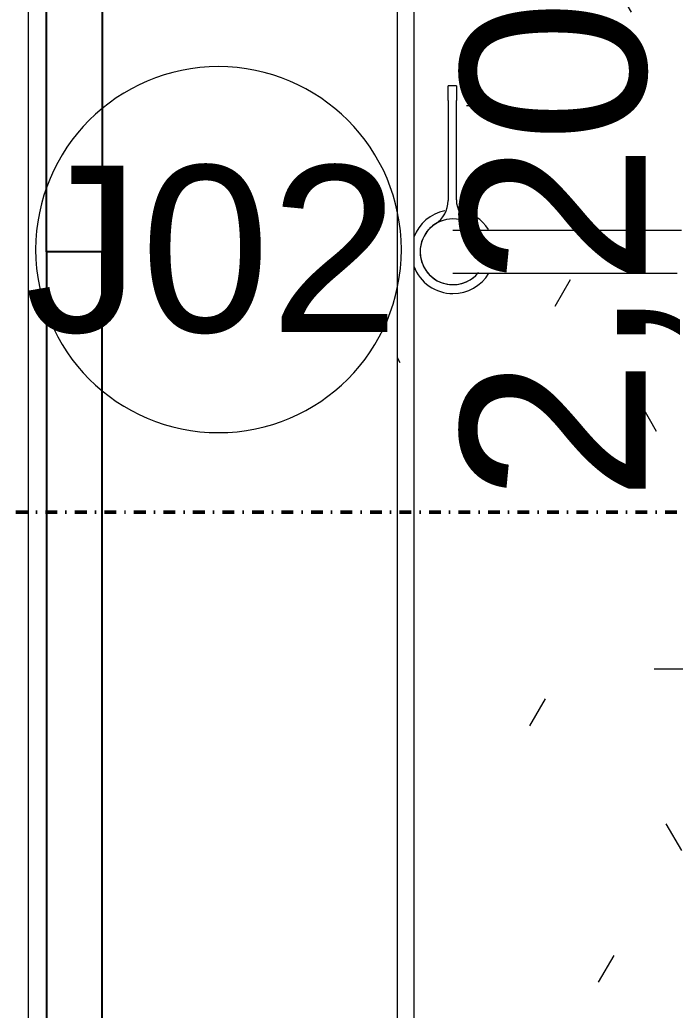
# Model space of a CAD drawing. Header units: millimetres. Extents: x -168557 to 193771, y -108373 to 197278.
# Drawn here: x 174768 to 175123, y -15590 to -15054 of the extents above; entities that cross this region are included whole.
import ezdxf

# ---------------------------------------------------------------- set-up
doc = ezdxf.new("R2010")
doc.units = ezdxf.units.MM
doc.linetypes.add('Dash dot', pattern=[15.875, 6.35, -4.7625, 0, -4.7625])
for name, color, linetype, lineweight in [('A-ANNO-DIMS', 211, 'Continuous', 9), ('A-ANNO-DIMS-50', 211, 'Continuous', 9), ('A-GLAZ', 151, 'Continuous', 9), ('A-GLAZ-IDEN', 152, 'Continuous', 9), ('G-ANNO-SYMB', 111, 'Continuous', 9), ('Q-CASE', 31, 'Continuous', 9)]:
    doc.layers.add(name, color=color, linetype=linetype, lineweight=lineweight)
doc.styles.add('@Arial Unicode MS_1', font='ARIALUNI.TTF', dxfattribs={"height": 100})
doc.styles.add('Arial', font='arial.ttf', dxfattribs={"height": 90})
doc.dimstyles.new('CRT_-__Metros_-_Linha_de_chamada_3_5_mm_3', dxfattribs={"dimscale": 304.8, "dimtxt": 100.584485, "dimasz": 0.328084, "dimexe": 0.164042, "dimexo": 0.0625, "dimgap": 0.082021, "dimtad": 1, "dimlfac": 0.001, "dimrnd": 0.01, "dimzin": 0, "dimdsep": 46, "dimtxsty": '@Arial Unicode MS_1', "dimblk1": 'OBLIQUE', "dimblk2": 'OBLIQUE', "dimsah": 1, "dimcen": 0.09, "dimdle": 0.164042, "dimazin": 0, "dimtfac": 1, "dimtdec": 4, "dimtix": 1, "dimtmove": 0, "dimatfit": 3, "dimfxl": 0.984252, "dimfxlon": 1, "dimtvp": 1, "dimtolj": 1, "dimtzin": 0, "dimarcsym": 2})
pattern_1 = [(270, (15379.19, -7064.62), (101.6, -406.4), [16.764, -288.036, 16.764, -288.036, -1625.6]), (270, (15379.19, -7064.62), (101.6, -406.4), [-609.6, 16.764, -592.836, 16.764, -288.036, -711.2]), (270, (15379.19, -7064.62), (101.6, -406.4), [-1524, 16.764, -186.436, 16.764, -491.236]), (30, (15429.99, -7217.02), (301.1527, 291.1882), [16.764, -288.036, 16.764, -288.036, -1625.6]), (30, (15429.99, -7217.02), (301.1527, 291.1882), [-609.6, 16.764, -592.836, 16.764, -288.036, -711.2]), (30, (15429.99, -7217.02), (301.1527, 291.1882), [-1524, 16.764, -186.436, 16.764, -491.236]), (150, (15633.19, -7267.82), (-402.7527, 115.2118), [16.764, -288.036, 16.764, -288.036, -1625.6]), (150, (15633.19, -7267.82), (-402.7527, 115.2118), [-609.6, 16.764, -592.836, 16.764, -288.036, -711.2]), (150, (15633.19, -7267.82), (-402.7527, 115.2118), [-1524, 16.764, -186.436, 16.764, -491.236])]

# ---------------------------------------------------------------- blocks, each defined once
blk = doc.blocks.new('CRT_GAB_COZ_Bancada com cuba - Bancada em U-4227795-TERREO')
at = {"layer": 'Q-CASE'}
h = blk.add_hatch(dxfattribs=at)
h.set_pattern_fill('FP_5', color=256, style=0, pattern_type=2)
h.set_pattern_definition(pattern_1)
h.paths.add_polyline_path([(-900.93, -8.54), (-899.63, -6.29), (-900.13, -6.62), (-900.5, -7.5)])
h.paths.add_polyline_path([(-904.46, -10), (-901.96, -9.33), (-902.85, -9.33), (-904.05, -9.83)])
h.paths.add_polyline_path([(-1200.46, -19.05), (1599.54, -19.05), (1599.54, 0), (1399.54, 0), (1399.54, -10), (-1000.46, -9.83), (-1000.46, 0), (-1200.46, 0)])
h = blk.add_hatch(dxfattribs=at)
h.set_pattern_fill('FP_5', color=256, style=0, pattern_type=2)
h.set_pattern_definition(pattern_1)
h.paths.add_polyline_path([(-1180.46, -22.49), (-1180.46, -600), (1579.54, -599.47), (1579.54, -19.05), (207.27, -19.05), (218.05, -27.41), (220.79, -35.86), (223.85, -36.98), (227.68, -37.4), (289.07, -37.4), (289.07, -41.86), (223.85, -42.35), (220.9, -43.81), (217.34, -53.64), (210.92, -58.3), (210.86, -70.75), (210.99, -93.69), (211.03, -168), (581.61, -168.27), (586.01, -168.85), (592.04, -171.35), (597.22, -175.32), (601.63, -181.56), (603.69, -186.53), (604.54, -193), (604.01, -547), (603.69, -549.47), (601.19, -555.5), (597.22, -560.68), (592.04, -564.65), (586.01, -567.15), (579.54, -568), (-182.53, -567.73), (-186.93, -567.15), (-192.96, -564.65), (-198.14, -560.68), (-202.72, -554.03), (-204.7, -548.8), (-205.46, -543), (-204.94, -189), (-204.18, -185.48), (-201.44, -179.63), (-198.14, -175.32), (-192.96, -171.35), (-186.93, -168.85), (-180.46, -168), (188.05, -168), (188.44, -58.5), (181.03, -52.59), (176.94, -40), (181.74, -26.36), (191.81, -19.05), (-1180.46, -19.27), (-1180.46, -22.39)])
blk.add_line((-1200.46, -19.05), (1599.54, -19.05), dxfattribs=at)
at = {"layer": 'Q-CASE', "color": 55}
for p, q in [((281.45, -37.4), (227.22, -37.4)), ((281.45, -37.4), (289.34, -37.4)), ((289.34, -37.4), (289.07, -37.4)), ((289.34, -41.86), (289.34, -37.4)), ((227.68, -41.86), (281.45, -41.86)), ((289.34, -41.86), (281.45, -41.86)), ((289.07, -41.86), (289.34, -41.86))]:
    blk.add_line(p, q, dxfattribs=at)
at = {"layer": 'Q-CASE', "color": 55, "flags": 128}
for points in [[(188.04, -40), (188.04, -40.09), (188.04, -40.35), (188.04, -40.79), (188.04, -41.4), (188.04, -42.18), (188.04, -43.14), (188.04, -44.26), (188.04, -45.56), (188.04, -47.02), (188.04, -48.64), (188.04, -50.43), (188.04, -52.37), (188.04, -54.47), (188.04, -56.73), (188.04, -59.13), (188.04, -61.67), (188.04, -64.36), (188.04, -67.18), (188.04, -70.13), (188.04, -73.21), (188.04, -76.41), (188.04, -79.73), (188.04, -83.16), (188.04, -86.7), (188.04, -90.34), (188.04, -94.07), (188.04, -97.89), (188.04, -101.8), (188.04, -105.78), (188.04, -109.82), (188.04, -113.94), (188.04, -118.11), (188.04, -122.33), (188.04, -126.59), (188.04, -130.89), (188.04, -135.22), (188.04, -139.58), (188.04, -143.94), (188.04, -148.32), (188.04, -152.7), (188.04, -157.08), (188.04, -161.44)], [(211.04, -163.79), (211.04, -159.43), (211.04, -155.06), (211.04, -150.69), (211.04, -146.31), (211.04, -141.93), (211.04, -137.57), (211.04, -133.23), (211.04, -128.91), (211.04, -124.63), (211.04, -120.38), (211.04, -116.18), (211.04, -112.04), (211.04, -107.95), (211.04, -103.93), (211.04, -99.99), (211.04, -96.12), (211.04, -92.34), (211.04, -88.65), (211.04, -85.06), (211.04, -81.57), (211.04, -78.19), (211.04, -74.93), (211.04, -71.78), (211.04, -68.76), (211.04, -65.86), (211.04, -63.1), (211.04, -60.48), (211.04, -58), (211.04, -55.67), (211.04, -53.49), (211.04, -51.46), (211.04, -49.59), (211.04, -47.88), (211.04, -46.33), (211.04, -44.94), (211.04, -43.73), (211.04, -42.68), (211.04, -41.8), (211.04, -41.1), (211.04, -40.56), (211.04, -40.21), (211.04, -40.03), (211.04, -40)]]:
    blk.add_lwpolyline(points, dxfattribs=at)
at = {"layer": 'Q-CASE', "color": 55}
for centre, radius, start, end in [((199.54, -40), 22.6, 110.3849, 180), ((199.54, -40), 22.6, 11.2098, 69.6151), ((199.54, -40), 17.8, 360, 180), ((199.54, -40), 17.8, 90, 231.0717), ((199.54, -40), 17.8, 46.8386, 90), ((199.54, -40), 17.8, 32.4515, 44.3533), ((227.22, -22.4), 15, 212.4515, 270), ((199.54, -40), 22.6, 180, 239.0237), ((199.54, -40), 17.8, 180, 230.3658), ((199.54, -40), 17.8, 310.1556, 360), ((227.68, -56.86), 15, 90, 149.0754), ((199.54, -40), 22.6, 302.0222, 350.476), ((199.54, -40), 17.8, 309.5127, 329.0754)]:
    blk.add_arc(centre, radius, start, end, dxfattribs=at)
blk = doc.blocks.new('CRT_JAN_Correr_Vidro e Madeira_4 Folhas - 220x90 cm p 120-4292420-TERREO')
at = {"layer": 'A-GLAZ'}
for p, q in [((1095.81, 100), (-1112.19, 100)), ((-1112.19, -100), (1095.81, -100))]:
    blk.add_line(p, q, dxfattribs=at)
at = {"layer": 'A-GLAZ', "lineweight": 25}
for p, q in [((-8.19, 90), (-583.19, 90)), ((-8.19, 60), (-8.19, 90)), ((-8.19, 90), (566.81, 90)), ((-8.19, 60), (-8.19, 90)), ((-583.19, 60), (-8.19, 60)), ((566.81, 60), (-8.19, 60))]:
    blk.add_line(p, q, dxfattribs=at)
blk = doc.blocks.new('CRT_ANO_Tag de Janelas - Tag 1_8mm-918268-TERREO')
at = {"layer": 'A-GLAZ-IDEN'}
for start, end in [(360, 180), (180, 360)]:
    blk.add_arc((-0.004, 0.023), 1.98, start, end, dxfattribs=at)
blk = doc.blocks.new('DIMBLOCK225-TERREO')
at = {"layer": 'A-ANNO-DIMS-50', "lineweight": 18}
for p, q in [((175161.41, -14079.65), (175111.41, -14029.65)), ((175161.41, -14079.65), (175211.41, -14129.65)), ((175161.41, -16279.65), (175111.41, -16229.65)), ((175161.41, -16279.65), (175211.41, -16329.65))]:
    blk.add_line(p, q, dxfattribs=at)
at = {"layer": 'A-ANNO-DIMS-50'}
for p, q in [((175083.39, -14079.65), (175211.41, -14079.65)), ((175161.41, -14079.65), (175083.39, -14079.65)), ((175161.41, -16279.65), (175161.41, -14079.65)), ((174991.9, -16279.65), (175211.41, -16279.65)), ((175161.41, -16279.65), (174991.9, -16279.65))]:
    blk.add_line(p, q, dxfattribs=at)
at = {"layer": 'A-ANNO-DIMS-50', "color": 0, "insert": (175006.61, -15314.93), "char_height": 100, "width": 324.6748, "attachment_point": 1, "rotation": 90, "line_spacing_factor": 1.117605, "style": '@Arial Unicode MS_1'}
blk.add_mtext('2,20', dxfattribs=at)
blk = doc.blocks.new('_Oblique')
at = {"color": 0, "linetype": 'ByBlock', "lineweight": -2}
blk.add_line((-0.5, -0.5), (0.5, 0.5), dxfattribs=at)

msp = doc.modelspace()

# ---------------------------------------------------------------- hatches: boundary and pattern name
at = {"layer": 'Q-CASE'}
h = msp.add_hatch(dxfattribs=at)
h.set_pattern_fill('FP_6', color=256, style=0, pattern_type=2)
h.set_pattern_definition([(0, (182026.95, 0), (406.4, 101.6), [16.764, -288.036, 16.764, -288.036, -1625.6]), (0, (182026.95, 0), (406.4, 101.6), [-609.6, 16.764, -592.836, 16.764, -288.036, -711.2]), (0, (182026.95, 0), (406.4, 101.6), [-1524, 16.764, -186.436, 16.764, -491.236]), (120, (182179.35, 50.8), (-291.1882, 301.1527), [16.764, -288.036, 16.764, -288.036, -1625.6]), (120, (182179.35, 50.8), (-291.1882, 301.1527), [-609.6, 16.764, -592.836, 16.764, -288.036, -711.2]), (120, (182179.35, 50.8), (-291.1882, 301.1527), [-1524, 16.764, -186.436, 16.764, -491.236]), (240, (182230.15, 254), (-115.2118, -402.7527), [16.764, -288.036, 16.764, -288.036, -1625.6]), (240, (182230.15, 254), (-115.2118, -402.7527), [-609.6, 16.764, -592.836, 16.764, -288.036, -711.2]), (240, (182230.15, 254), (-115.2118, -402.7527), [-1524, 16.764, -186.436, 16.764, -491.236])])
h.paths.add_polyline_path([(174773.796, -14079.186), (174776.037, -14080.48), (174775.714, -14079.981), (174774.832, -14079.615)])
h.paths.add_polyline_path([(174772.332, -14075.651), (174773.001, -14078.151), (174773.001, -14077.268), (174772.502, -14076.062)])
h.paths.add_polyline_path([(174763.282, -16488.995), (174782.332, -16488.995), (174782.332, -16379.651), (174772.332, -16379.651), (174772.332, -13979.651), (174782.332, -13979.651), (174782.332, -13888.995), (174763.282, -13888.995), (174763.282, -16465.879)])

# ---------------------------------------------------------------- linework, layer by layer
at = {"layer": 'G-ANNO-SYMB', "linetype": 'Dash dot', "lineweight": 50}
msp.add_line((171890.227, -15320.551), (179239.219, -15320.551), dxfattribs=at)

# ---------------------------------------------------------------- block references
at = {"layer": 'A-GLAZ', "rotation": 89.99999999999991}
msp.add_blockref('CRT_JAN_Correr_Vidro e Madeira_4 Folhas - 220x90 cm p 120-4292420-TERREO', (174872.332, -15171.462), dxfattribs=at)
at = {"layer": 'A-GLAZ-IDEN', "xscale": 49.99999999999998, "yscale": 49.99999999999998, "zscale": 49.99999999999998}
msp.add_blockref('CRT_ANO_Tag de Janelas - Tag 1_8mm-918268-TERREO', (174875.59, -15179.651), dxfattribs=at)
at = {"layer": 'Q-CASE', "color": 7, "rotation": 90}
msp.add_blockref('CRT_GAB_COZ_Bancada com cuba - Bancada em U-4227795-TERREO', (174962.332, -15379.188), dxfattribs=at)

# ---------------------------------------------------------------- texts
at = {"layer": 'A-GLAZ-IDEN', "insert": (174770.412, -15133.045), "char_height": 90, "width": 244.51469, "attachment_point": 1, "style": 'Arial'}
msp.add_mtext('J02', dxfattribs=at)

# ---------------------------------------------------------------- dimensions: what is measured, and where the dimension line sits
at = {"layer": 'A-ANNO-DIMS'}
dim = msp.add_linear_dim(base=(175161.413, -14079.651), p1=(174991.898, -16279.651), p2=(175083.387, -14079.651), angle=90, dimstyle='CRT_-__Metros_-_Linha_de_chamada_3_5_mm_3', override={"dimpost": '<>', "dimfxl": 2201.901504}, dxfattribs=at)
dim.commit()
dim.dimension.update_dxf_attribs({"geometry": 'DIMBLOCK225-TERREO', "text_midpoint": (175085.322, -15179.651)})

doc.saveas('drawing.dxf')
